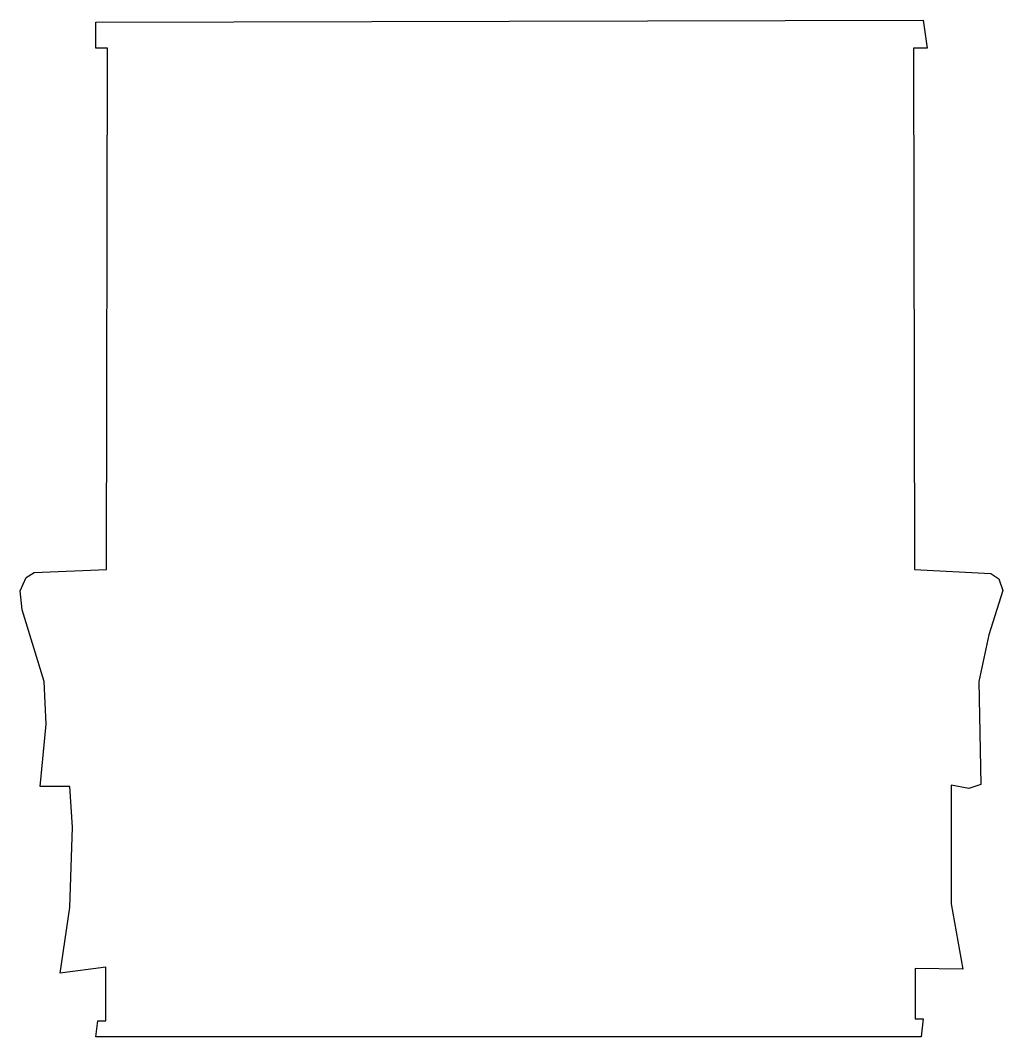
# Model space of a CAD drawing. Header units: millimetres. Extents: x -1106 to 1106, y -1144 to 1144.
import ezdxf

# ---------------------------------------------------------------- set-up
doc = ezdxf.new("R2010")
doc.units = ezdxf.units.MM
doc.layers.add('ALMOND-DRAW-PROFILE', color=7, linetype='Continuous', lineweight=25)

msp = doc.modelspace()

# ---------------------------------------------------------------- linework, layer by layer
at = {"layer": 'ALMOND-DRAW-PROFILE'}
msp.add_lwpolyline([(-1017.06, -1001.41), (-994.71, -853.88), (-988.71, -672.55), (-994.71, -581.18), (-1061.76, -581.18), (-1048.35, -440.35), (-1052.82, -344.24), (-1102, -183.29), (-1106.47, -140.26), (-1093.06, -110.65), (-1075.18, -98.91), (-912.17, -92.51), (-909.86, 1081.88), (-936.59, 1081.88), (-936.59, 1140), (927.65, 1144.47), (936.59, 1081.88), (905.4, 1081.88), (907.7, -92.13), (1079.65, -101.15), (1097.53, -113.44), (1106.47, -139.71), (1075.18, -239.18), (1052.82, -344.24), (1057.29, -576.71), (1030.47, -585.65), (990.5, -578.39), (990.24, -844.94), (1017.06, -992.47), (909.47, -991.22), (909.69, -1104.28), (927.65, -1104.24), (923.18, -1144.47), (-936.59, -1144.47), (-932.12, -1108.71), (-914.17, -1108.67), (-913.93, -988)], close=True, dxfattribs=at)

doc.saveas('drawing.dxf')
